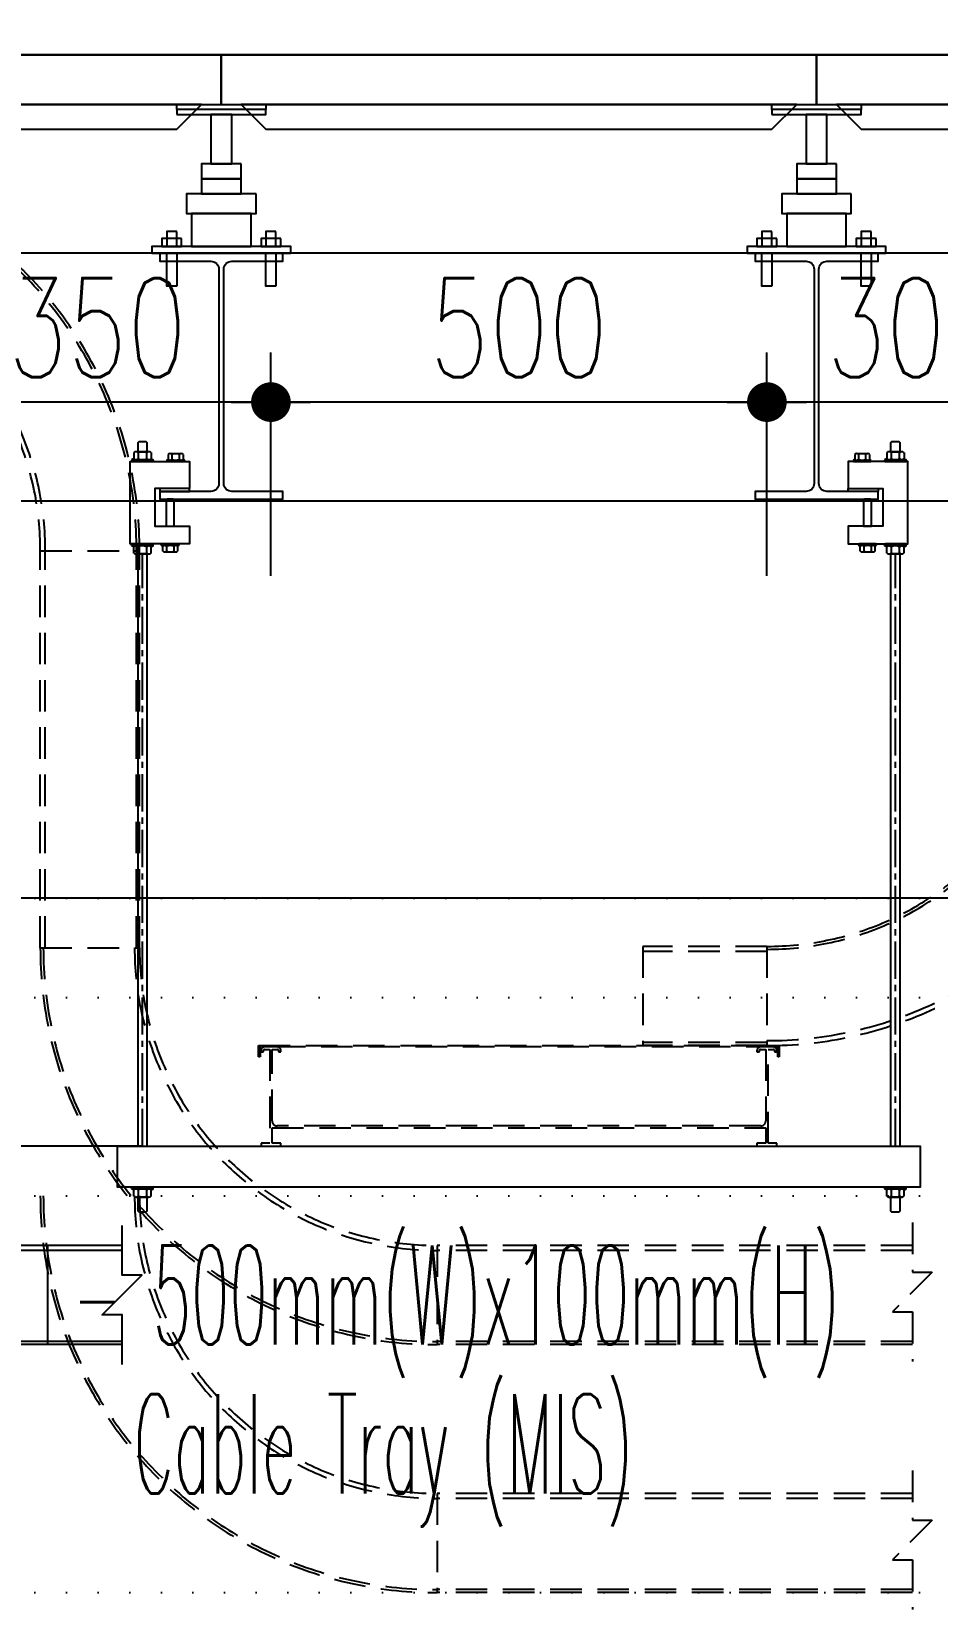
# Model space of a CAD drawing. Header units: millimetres. Extents: x -192235 to 515711, y 45168 to 947868.
# Drawn here: x 107609 to 108522, y 465129 to 466723 of the extents above; entities that cross this region are included whole.
import ezdxf
from ezdxf.enums import TextEntityAlignment as Align

# ---------------------------------------------------------------- set-up
doc = ezdxf.new("R2010")
doc.units = ezdxf.units.MM
doc.header["$LTSCALE"] = 1000
doc.header["$PDMODE"] = 1
for name, pattern in [('CENTER2', [1.125, 0.75, -0.125, 0.125, -0.125]), ('DOT2', [3.175, 0, -3.175]), ('HIDDEN2', [4.7625, 3.175, -1.5875]), ('TPH12-SEC-@20-1$0$CENTERK5', [6.916, 6.667, -0.083, 0.083, -0.083])]:
    doc.linetypes.add(name, pattern=pattern)
for name, color, linetype in [('0-LEVEL LINE', 4, 'DOT2'), ('0-tool', 1, 'Continuous'), ('Hook-up', 130, 'HIDDEN2'), ('M-DIM', 1, 'Continuous'), ('M-PIPE-E11-HV&LV&ELV', 22, 'Continuous'), ('M-TXT', 3, 'Continuous'), ('SM-SEC-Cm$0$SUPPORT', 2, 'Continuous'), ('SUPPORT', 2, 'Continuous'), ('TPH12-SEC-@20-1$0$H-SIN', 252, 'TPH12-SEC-@20-1$0$CENTERK5'), ('TPH12-SEC-@20-1$0$KABE1', 252, 'Continuous'), ('TPH12-SEC-@20-1$0$STEEL-NEDA', 252, 'Continuous'), ('TPH12-SEC-@20-1$0$STEEL3', 252, 'Continuous'), ('YCD-Xfa-Sec-24$0$Raised Floor', 1, 'Continuous')]:
    doc.layers.add(name, color=color, linetype=linetype)
doc.styles.add('aa-txt', font='simplex.shx', dxfattribs={"width": 0.7, "bigfont": 'chineset.shx'})
doc.dimstyles.new('50-DIM', dxfattribs={"dimscale": 50, "dimtxt": 2, "dimasz": 0.8, "dimexe": 1, "dimexo": 1, "dimgap": 0.5, "dimtad": 1, "dimdec": 0, "dimdsep": 46, "dimtxsty": 'aa-txt', "dimblk": 'DOT', "dimcen": 5, "dimclrd": 256, "dimclre": 256, "dimclrt": 256, "dimadec": 0, "dimazin": 0, "dimtfac": 1, "dimtdec": 0, "dimtix": 1, "dimtmove": 2, "dimatfit": 3, "dimldrblk": 'DOT', "dimfxl": 1, "dimtolj": 1, "dimtzin": 0, "dimarcsym": 0})

# ---------------------------------------------------------------- blocks, each defined once
blk = doc.blocks.new('TPH12-SEC-@20-1')
at = {"layer": 'TPH12-SEC-@20-1$0$H-SIN'}
blk.add_line((83854.8, 466700), (201769.6, 466700), dxfattribs=at)
at = {"layer": 'TPH12-SEC-@20-1$0$KABE1'}
for points in [[(108990, 466500), (108990, 466700), (102950, 466700)], [(108990, 466500), (102950, 466500), (102950, 466700)]]:
    blk.add_lwpolyline(points, dxfattribs=at)
at = {"layer": 'TPH12-SEC-@20-1$0$STEEL-NEDA'}
for points in [[(107862, 466500), (107738, 466500), (107738, 466492), (107789.5, 466492, -0.414214), (107797.5, 466484), (107797.5, 466268, -0.414214), (107789.5, 466260), (107738, 466260), (107738, 466252), (107862, 466252), (107862, 466260), (107810.5, 466260, -0.414214), (107802.5, 466268), (107802.5, 466484, -0.414214), (107810.5, 466492), (107862, 466492)], [(108462, 466500), (108338, 466500), (108338, 466492), (108389.5, 466492, -0.414214), (108397.5, 466484), (108397.5, 466268, -0.414214), (108389.5, 466260), (108338, 466260), (108338, 466252), (108462, 466252), (108462, 466260), (108410.5, 466260, -0.414214), (108402.5, 466268), (108402.5, 466484, -0.414214), (108410.5, 466492), (108462, 466492)]]:
    blk.add_lwpolyline(points, format="xyb", close=True, dxfattribs=at)
at = {"layer": 'TPH12-SEC-@20-1$0$STEEL3'}
for p, q in [((115000, 466250), (100550, 466250)), ((115000, 465850), (100700, 465850))]:
    blk.add_line(p, q, dxfattribs=at)
blk = doc.blocks.new('DOT')
at = {"color": 0}
blk.add_line((-1, 0), (1, 0), dxfattribs=at)
at = {"color": 3, "const_width": 0.5}
blk.add_lwpolyline([(-0.25, 0, 1), (0.25, 0, 1)], format="xyb", close=True, dxfattribs=at)
blk = doc.blocks.new('*D246')
at = {"layer": 'DEFPOINTS', "color": 0, "transparency": 16777216}
for p in [(108350, 466350), (108350, 466125), (108650, 466125)]:
    blk.add_point(p, dxfattribs=at)
at = {"layer": 'M-DIM', "lineweight": -2, "transparency": 16777216}
for p, q in [((108350, 466175), (108350, 466400)), ((108650, 466175), (108650, 466400)), ((108610, 466350), (108390, 466350))]:
    blk.add_line(p, q, dxfattribs=at)
at = {"layer": 'M-DIM', "lineweight": -2, "transparency": 16777216, "xscale": 40, "yscale": 40, "zscale": 40, "rotation": 180}
blk.add_blockref('DOT', (108350, 466350), dxfattribs=at)
at = {"layer": 'M-DIM', "lineweight": -2, "transparency": 16777216, "xscale": 40, "yscale": 40, "zscale": 40}
blk.add_blockref('DOT', (108650, 466350), dxfattribs=at)
at = {"layer": 'M-DIM', "transparency": 16777216, "insert": (108500, 466425), "char_height": 100, "attachment_point": 5, "style": 'aa-txt'}
blk.add_mtext('\\A1;300', dxfattribs=at)
blk = doc.blocks.new('_Dot')
at = {"color": 0, "linetype": 'ByBlock', "lineweight": -2}
blk.add_line((-0.5, 0), (-1, 0), dxfattribs=at)
at = {"color": 0, "linetype": 'ByBlock', "const_width": 0.5}
blk.add_lwpolyline([(-0.25, 0, 1), (0.25, 0, 1)], format="xyb", close=True, dxfattribs=at)
blk = doc.blocks.new('Nut-M10')
for p, q in [((-10.9, 1.5), (-10.9, 0.5)), ((-8.7, 2.8), (-10.6, 2)), ((-10.4, 2), (10.4, 2)), ((-10.4, 0), (10.4, 0)), ((-8.7, 9.2), (-8.7, 2.8)), ((6.5, 10), (-6.5, 10)), ((-4.3, 9.2), (-4.3, 2.8)), ((4.3, 2.8), (4.3, 9.2)), ((8.7, 9.2), (8.7, 2.8)), ((8.7, 2.8), (10.6, 2)), ((10.9, 1.5), (10.9, 0.5))]:
    blk.add_line(p, q)
for centre, radius, start, end in [((-10.4, 1.5), 0.5, 90, 180), ((-10.4, 0.5), 0.5, 180, 270), ((-6.5, 6.7), 3.33, 49.441, 130.559), ((-6.5, 5.3), 3.33, 229.441, 310.559), ((0, -2.1), 12.1, 69.065, 110.935), ((0, 14.1), 12.1, 249.065, 290.935), ((6.5, 6.7), 3.33, 49.441, 130.559), ((6.5, 5.3), 3.33, 229.441, 310.559), ((10.4, 1.5), 0.5, 0, 90), ((10.4, 0.5), 0.5, 270, 0)]:
    blk.add_arc(centre, radius, start, end)
blk = doc.blocks.new('Nut-M8')
for p, q in [((-8.9, 1.2), (-8.9, 0.4)), ((-7.5, 2.2), (-8.7, 1.5)), ((-8.5, 1.6), (8.6, 1.6)), ((-8.5, 0), (8.6, 0)), ((-7.5, 7.3), (-7.5, 2.2)), ((5.6, 8), (-5.6, 8)), ((-3.8, 7.3), (-3.8, 2.2)), ((3.8, 2.2), (3.8, 7.3)), ((7.5, 7.3), (7.5, 2.2)), ((7.5, 2.2), (8.7, 1.5)), ((9, 1.2), (9, 0.4))]:
    blk.add_line(p, q)
for centre, radius, start, end in [((-8.5, 1.2), 0.4, 90, 180), ((-8.5, 0.4), 0.4, 180, 270), ((-5.6, 5), 3.03, 51.7868, 128.2132), ((-5.6, 4.6), 3.03, 231.7868, 308.2132), ((0, -3.2), 11.2, 70.3471, 109.6529), ((0, 12.8), 11.2, 250.3471, 289.6529), ((5.6, 5), 3.03, 51.7868, 128.2132), ((5.6, 4.6), 3.03, 231.7868, 308.2132), ((8.6, 1.2), 0.4, 0, 90), ((8.6, 0.4), 0.4, 270, 0)]:
    blk.add_arc(centre, radius, start, end)
blk = doc.blocks.new('HG-S-r')
blk.add_lwpolyline([(0.87, 5), (0.77, 4.9), (0.77, 4), (1.73, 4), (1.73, 4.9), (1.63, 5)], close=True)
blk.add_lwpolyline([(-0.5, 0.3), (0, 0.3), (0, -3.5), (-3.5, -3.5), (-3.5, -5.3), (2.5, -5.3), (2.5, 3), (-3.5, 3), (-3.5, 0.3), (-0.5, 0.3), (-0.5, 0), (-3.5, 0), (-3.5, 0.3)])
at = {"xscale": 0.1, "yscale": 0.1, "zscale": 0.1}
for name, p in [('Nut-M8', (-2.1, 3)), ('Nut-M10', (1.25, 3))]:
    blk.add_blockref(name, p, dxfattribs=at)
at = {"xscale": 0.1, "yscale": 0.1, "zscale": 0.1, "rotation": 180}
for name, p in [('Nut-M8', (-1.55, -5.3)), ('Nut-M10', (1.25, -5.3))]:
    blk.add_blockref(name, p, dxfattribs=at)
blk = doc.blocks.new('HG-S-l')
blk.add_lwpolyline([(-1.63, 5), (-1.73, 4.9), (-1.73, 4), (-0.77, 4), (-0.77, 4.9), (-0.87, 5)], close=True)
blk.add_lwpolyline([(0.5, 0.3), (0, 0.3), (0, -3.5), (3.5, -3.5), (3.5, -5.3), (-2.5, -5.3), (-2.5, 3), (3.5, 3), (3.5, 0.3), (0.5, 0.3), (0.5, 0), (3.5, 0), (3.5, 0.3)])
at = {"xscale": 0.1, "yscale": 0.1, "zscale": 0.1}
for name, p in [('Nut-M10', (-1.25, 3)), ('Nut-M8', (2.1, 3))]:
    blk.add_blockref(name, p, dxfattribs=at)
at = {"xscale": 0.1, "yscale": 0.1, "zscale": 0.1, "rotation": 180}
for name, p in [('Nut-M10', (-1.25, -5.3)), ('Nut-M8', (1.55, -5.3))]:
    blk.add_blockref(name, p, dxfattribs=at)
blk = doc.blocks.new('*D247')
at = {"layer": 'DEFPOINTS', "color": 0, "transparency": 16777216}
for p in [(107850, 466350), (107850, 466125), (108350, 466125)]:
    blk.add_point(p, dxfattribs=at)
at = {"layer": 'M-DIM', "lineweight": -2, "transparency": 16777216}
for p, q in [((107850, 466175), (107850, 466400)), ((108350, 466175), (108350, 466400)), ((108310, 466350), (107890, 466350))]:
    blk.add_line(p, q, dxfattribs=at)
at = {"layer": 'M-DIM', "lineweight": -2, "transparency": 16777216, "xscale": 40, "yscale": 40, "zscale": 40, "rotation": 180}
blk.add_blockref('DOT', (107850, 466350), dxfattribs=at)
at = {"layer": 'M-DIM', "lineweight": -2, "transparency": 16777216, "xscale": 40, "yscale": 40, "zscale": 40}
blk.add_blockref('DOT', (108350, 466350), dxfattribs=at)
at = {"layer": 'M-DIM', "transparency": 16777216, "insert": (108100, 466425), "char_height": 100, "attachment_point": 5, "style": 'aa-txt'}
blk.add_mtext('\\A1;500', dxfattribs=at)
blk = doc.blocks.new('*D248')
at = {"layer": 'DEFPOINTS', "color": 0, "transparency": 16777216}
for p in [(107500, 466350), (107500, 466125), (107850, 466125)]:
    blk.add_point(p, dxfattribs=at)
at = {"layer": 'M-DIM', "lineweight": -2, "transparency": 16777216}
for p, q in [((107500, 466175), (107500, 466400)), ((107850, 466175), (107850, 466400)), ((107810, 466350), (107540, 466350))]:
    blk.add_line(p, q, dxfattribs=at)
at = {"layer": 'M-DIM', "lineweight": -2, "transparency": 16777216, "xscale": 40, "yscale": 40, "zscale": 40, "rotation": 180}
blk.add_blockref('DOT', (107500, 466350), dxfattribs=at)
at = {"layer": 'M-DIM', "lineweight": -2, "transparency": 16777216, "xscale": 40, "yscale": 40, "zscale": 40}
blk.add_blockref('DOT', (107850, 466350), dxfattribs=at)
at = {"layer": 'M-DIM', "transparency": 16777216, "insert": (107675, 466425), "char_height": 100, "attachment_point": 5, "style": 'aa-txt'}
blk.add_mtext('\\A1;350', dxfattribs=at)
blk = doc.blocks.new('*D249')
at = {"layer": 'DEFPOINTS', "color": 0, "transparency": 16777216}
for p in [(107770.5, 465600), (107545.5, 463950), (107770.5, 463950)]:
    blk.add_point(p, dxfattribs=at)
at = {"layer": 'M-DIM', "lineweight": -2, "transparency": 16777216}
for p, q in [((107720.5, 465600), (107495.5, 465600)), ((107545.5, 465560), (107545.5, 463990)), ((107720.5, 463950), (107495.5, 463950))]:
    blk.add_line(p, q, dxfattribs=at)
at = {"layer": 'M-DIM', "lineweight": -2, "transparency": 16777216, "xscale": 40, "yscale": 40, "zscale": 40}
for p, rotation in [((107545.5, 465600), 90), ((107545.5, 463950), 270)]:
    blk.add_blockref('DOT', p, dxfattribs=dict(at, rotation=rotation))
at = {"layer": 'M-DIM', "transparency": 16777216, "insert": (107470.5, 464775), "char_height": 100, "attachment_point": 5, "rotation": 90, "style": 'aa-txt'}
blk.add_mtext('\\A1;1650', dxfattribs=at)
blk = doc.blocks.new('YCD-Xfa-Sec-24')
at = {"layer": 'YCD-Xfa-Sec-24$0$Raised Floor'}
for points in [[(601000, 396700), (601600, 396700), (601600, 396650), (601000, 396650)], [(601600, 396700), (602200, 396700), (602200, 396650), (601600, 396650)], [(601600, 396700), (602200, 396700), (602200, 396650), (601600, 396650)], [(602200, 396700), (602800, 396700), (602800, 396650), (602200, 396650)], [(601555, 396625), (601045, 396625), (601020, 396650), (601580, 396650)], [(601645, 396650), (601555, 396650), (601555, 396645), (601645, 396645)], [(601645, 396650), (601555, 396650), (601555, 396645), (601645, 396645)], [(601645, 396640), (601555, 396640), (601555, 396645), (601645, 396645)], [(601645, 396640), (601555, 396640), (601555, 396645), (601645, 396645)], [(602155, 396625), (601645, 396625), (601620, 396650), (602180, 396650)], [(602155, 396625), (601645, 396625), (601620, 396650), (602180, 396650)], [(602245, 396650), (602155, 396650), (602155, 396645), (602245, 396645)], [(602245, 396640), (602155, 396640), (602155, 396645), (602245, 396645)], [(602755, 396625), (602245, 396625), (602220, 396650), (602780, 396650)], [(601589.5, 396640), (601610.5, 396640), (601610.5, 396590), (601589.5, 396590)], [(601589.5, 396640), (601610.5, 396640), (601610.5, 396590), (601589.5, 396590)], [(602189.5, 396640), (602210.5, 396640), (602210.5, 396590), (602189.5, 396590)], [(601580, 396590), (601620, 396590), (601620, 396575), (601580, 396575)], [(601580, 396590), (601620, 396590), (601620, 396575), (601580, 396575)], [(602180, 396590), (602220, 396590), (602220, 396575), (602180, 396575)], [(601580, 396575), (601620, 396575), (601620, 396560), (601580, 396560)], [(601580, 396575), (601620, 396575), (601620, 396560), (601580, 396560)], [(602180, 396575), (602220, 396575), (602220, 396560), (602180, 396560)], [(601565, 396560), (601635, 396560), (601635, 396540), (601565, 396540)], [(601565, 396560), (601635, 396560), (601635, 396540), (601565, 396540)], [(602165, 396560), (602235, 396560), (602235, 396540), (602165, 396540)], [(601570, 396540), (601630, 396540), (601630, 396507), (601570, 396507)], [(601570, 396540), (601630, 396540), (601630, 396507), (601570, 396507)], [(602170, 396540), (602230, 396540), (602230, 396507), (602170, 396507)], [(601545, 396522), (601555, 396522), (601555, 396507), (601545, 396507)], [(601545, 396522), (601555, 396522), (601555, 396507), (601545, 396507)], [(601645, 396522), (601655, 396522), (601655, 396507), (601645, 396507)], [(601645, 396522), (601655, 396522), (601655, 396507), (601645, 396507)], [(602145, 396522), (602155, 396522), (602155, 396507), (602145, 396507)], [(602245, 396522), (602255, 396522), (602255, 396507), (602245, 396507)], [(601670, 396500), (601530, 396500), (601530, 396507), (601670, 396507)], [(601670, 396500), (601530, 396500), (601530, 396507), (601670, 396507)], [(601540, 396515), (601560, 396515), (601560, 396507), (601540, 396507)], [(601540, 396515), (601560, 396515), (601560, 396507), (601540, 396507)], [(601640, 396515), (601660, 396515), (601660, 396507), (601640, 396507)], [(601640, 396515), (601660, 396515), (601660, 396507), (601640, 396507)], [(602270, 396500), (602130, 396500), (602130, 396507), (602270, 396507)], [(602140, 396515), (602160, 396515), (602160, 396507), (602140, 396507)], [(602240, 396515), (602260, 396515), (602260, 396507), (602240, 396507)], [(601545, 396467), (601555, 396467), (601555, 396500), (601545, 396500)], [(601545, 396467), (601555, 396467), (601555, 396500), (601545, 396500)], [(601645, 396467), (601655, 396467), (601655, 396500), (601645, 396500)], [(601645, 396467), (601655, 396467), (601655, 396500), (601645, 396500)], [(602145, 396467), (602155, 396467), (602155, 396500), (602145, 396500)], [(602245, 396467), (602255, 396467), (602255, 396500), (602245, 396500)]]:
    blk.add_lwpolyline(points, close=True, dxfattribs=at)
blk = doc.blocks.new('A$Cb696fa96')
at = {"layer": 'Hook-up', "ltscale": 0.01}
for p, q in [((300, 817), (400, 817)), ((300, 417), (300, 817)), ((300, 817), (400, 817)), ((305, 417), (305, 817)), ((397, 417), (397, 817)), ((400, 417), (400, 817)), ((300, 417), (400, 417)), ((300, 417), (400, 417)), ((700, 117), (700, 17)), ((1179.1, 117), (700, 117)), ((700, 117), (700, 17)), ((1179.1, 112), (700, 112)), ((1179.1, 20), (700, 20)), ((1179.1, 17), (700, 17))]:
    blk.add_line(p, q, dxfattribs=at)
blk.add_lwpolyline([(1179.1, 140), (1179.1, 90), (1199.1, 90), (1159.1, 50), (1179.1, 50), (1179.1, 0)], dxfattribs=at)
for centre, radius, start, end in [((0, 817), 400, 0, 90), ((0, 817), 397, 0, 90), ((0, 817), 305, 0, 90), ((0, 817), 300, 0, 90), ((700, 417), 400, 180, 270), ((700, 417), 397, 180, 270), ((700, 417), 305, 180, 270), ((700, 417), 300, 180, 270)]:
    blk.add_arc(centre, radius, start, end, dxfattribs=at)

msp = doc.modelspace()

# ---------------------------------------------------------------- block references
msp.add_blockref('TPH12-SEC-@20-1', (0, 0))

# ---------------------------------------------------------------- next in the draw order: linework, layer by layer
at = {"layer": '0-LEVEL LINE', "ltscale": 0.01}
for p, q in [((100000, 465850), (190000, 465850)), ((100000, 465750), (190000, 465750)), ((100000, 465550), (190000, 465550)), ((100000, 465150), (190000, 465150))]:
    msp.add_line(p, q, dxfattribs=at)
at = {"layer": '0-tool'}
msp.add_lwpolyline([(106850, 466700), (108548.50458, 466700), (108548.50458, 469500), (106850, 469500)], close=True, dxfattribs=at)
at = {"layer": 'Hook-up', "ltscale": 0.01}
for p, q in [((107617.54211, 466200), (107717.54211, 466200)), ((107617.54211, 466200), (107717.54211, 466200)), ((108350, 465801.4), (108225, 465801.4)), ((108225, 465801.4), (108225, 465701.4)), ((108350, 465796.4), (108225, 465796.4)), ((108350, 465801.4), (108350, 465701.4)), ((108350, 465704.4), (108225, 465704.4)), ((108350, 465701.4), (108225, 465701.4)), ((108017.54211, 465250), (108017.54211, 465150)), ((108496.67755, 465250), (108017.54211, 465250)), ((108017.54211, 465250), (108017.54211, 465150)), ((108496.67755, 465245), (108017.54211, 465245)), ((108496.67755, 465153), (108017.54211, 465153)), ((108496.67755, 465150), (108017.54211, 465150))]:
    msp.add_line(p, q, dxfattribs=at)
msp.add_lwpolyline([(107839, 465700), (107839, 465690), (107837.6, 465690), (107837.6, 465701.4), (108362.4, 465701.4), (108362.4, 465690), (108361, 465690), (108361, 465700)], close=True, dxfattribs=at)
msp.add_lwpolyline([(107851.2, 465618.4), (108348.8, 465618.4), (108348.8, 465603), (108340, 465603), (108340, 465600), (108360, 465600), (108360, 465603), (108351.2, 465603), (108351.2, 465697.6), (108356.6, 465697.6, -0.4142135624), (108357.6, 465696.6), (108357.6, 465695), (108360, 465695), (108360, 465696.6, 0.4142135624), (108356.6, 465700), (108343.4, 465700, 0.4142135624), (108340, 465696.6), (108340, 465695), (108342.4, 465695), (108342.4, 465696.6, -0.4142135624), (108343.4, 465697.6), (108348.8, 465697.6), (108348.8, 465625.4, -0.4142135624), (108343.8, 465620.4), (107856.2, 465620.4, -0.4142135624), (107851.2, 465625.4), (107851.2, 465697.6), (107856.6, 465697.6, -0.4142135624), (107857.6, 465696.6), (107857.6, 465695), (107860, 465695), (107860, 465696.6, 0.4142135624), (107856.6, 465700), (107843.4, 465700, 0.4142135624), (107840, 465696.6), (107840, 465695), (107842.4, 465695), (107842.4, 465696.6, -0.4142135624), (107843.4, 465697.6), (107848.8, 465697.6), (107848.8, 465603), (107840, 465603), (107840, 465600), (107860, 465600), (107860, 465603), (107851.2, 465603)], format="xyb", close=True, dxfattribs=at)
msp.add_lwpolyline([(108496.67755, 465273), (108496.67755, 465223), (108516.67755, 465223), (108476.67755, 465183), (108496.67755, 465183), (108496.67755, 465133)], dxfattribs=at)
for centre, radius, start, end in [((107317.54211, 466200), 400, 0, 90), ((107317.54211, 466200), 397, 0, 90), ((107317.54211, 466200), 305, 0, 90), ((107317.54211, 466200), 300, 0, 90), ((108350, 466101.4), 300, 270, 0), ((108350, 466101.4), 400, 270, 0), ((108350, 466101.4), 395, 270, 0), ((108350, 466101.4), 303, 270, 0), ((108017.54211, 465550), 400, 180, 270), ((108017.54211, 465550), 397, 180, 270), ((108017.54211, 465550), 305, 180, 270), ((108017.54211, 465550), 300, 180, 270)]:
    msp.add_arc(centre, radius, start, end, dxfattribs=at)
at = {"layer": 'M-PIPE-E11-HV&LV&ELV', "ltscale": 0.01}
for p, q in [((107700, 465500), (107500, 465500)), ((107700, 465495), (107500, 465495)), ((107625, 465400), (107625, 465500)), ((107700, 465403), (107500, 465403)), ((107700, 465400), (107500, 465400))]:
    msp.add_line(p, q, dxfattribs=at)
msp.add_lwpolyline([(107700, 465380), (107700, 465430), (107680, 465430), (107720, 465470), (107700, 465470), (107700, 465520)], dxfattribs=at)
at = {"layer": 'SM-SEC-Cm$0$SUPPORT'}
for points in [[(107715.7375, 465600), (107725.2625, 465600), (107725.2625, 466197), (107715.7375, 466197)], [(108474.7375, 465600), (108484.2625, 465600), (108484.2625, 466197), (108474.7375, 466197)]]:
    msp.add_lwpolyline(points, close=True, dxfattribs=at)
at = {"layer": 'SUPPORT', "linetype": 'CENTER2', "ltscale": 0.05}
for p, q in [((107720.5, 465600), (107720.5, 466197)), ((108479.5, 465600), (108479.5, 466197))]:
    msp.add_line(p, q, dxfattribs=at)
at = {"layer": 'SUPPORT'}
for points in [[(107745.53025, 466252), (107744.53025, 466251), (107744.53025, 466225), (107752.46975, 466225), (107752.46975, 466251), (107751.46975, 466252)], [(108448.53025, 466252), (108447.53025, 466251), (108447.53025, 466225), (108455.46975, 466225), (108455.46975, 466251), (108454.46975, 466252)], [(107695.5, 465600), (108504.5, 465600), (108504.5, 465558.725), (107695.5, 465558.725)], [(107724.2625, 465533.725), (107725.2625, 465534.725), (107725.2625, 465548.725), (107715.7375, 465548.725), (107715.7375, 465534.725), (107716.7375, 465533.725)], [(108483.2625, 465533.725), (108484.2625, 465534.725), (108484.2625, 465548.725), (108474.7375, 465548.725), (108474.7375, 465534.725), (108475.7375, 465533.725)]]:
    msp.add_lwpolyline(points, close=True, dxfattribs=at)

# ---------------------------------------------------------------- next in the draw order: block references
at = {"xscale": -1}
msp.add_blockref('YCD-Xfa-Sec-24', (710000, 70000), dxfattribs=at)
msp.add_blockref('A$Cb696fa96', (107317.54211, 465383))
at = {"layer": 'SUPPORT', "xscale": 10, "yscale": 10, "zscale": 10}
for name, p in [('HG-S-l', (107733, 466260)), ('HG-S-r', (108467, 466260))]:
    msp.add_blockref(name, p, dxfattribs=at)
at = {"layer": 'SUPPORT', "rotation": 180}
for p in [(107720.5, 465558.725), (108479.5, 465558.725)]:
    msp.add_blockref('Nut-M10', p, dxfattribs=at)

# ---------------------------------------------------------------- next in the draw order: texts
at = {"layer": 'M-TXT', "style": 'aa-txt', "width": 0.45}
for s, p in [('- 500mm(W)x100mm(H)', (107650, 465450)), ('  Cable Tray (MIS)', (107650, 465300))]:
    msp.add_text(s, height=100, dxfattribs=at).set_placement(p, align=Align.MIDDLE_LEFT)

# ---------------------------------------------------------------- next in the draw order: dimensions: what is measured, and where the dimension line sits
at = {"layer": 'M-DIM'}
for base, p1, p2, picture, middle in [((107500, 466350), (107850, 466125), (107500, 466125), '*D248', (107675, 466425)), ((107850, 466350), (108350, 466125), (107850, 466125), '*D247', (108100, 466425)), ((108350, 466350), (108650, 466125), (108350, 466125), '*D246', (108500, 466425))]:
    dim = msp.add_linear_dim(base=base, p1=p1, p2=p2, dimstyle='50-DIM', dxfattribs=at)
    dim.commit()
    dim.dimension.update_dxf_attribs({"geometry": picture, "text_midpoint": middle})
dim = msp.add_linear_dim(base=(107545.5, 463950), p1=(107770.5, 465600), p2=(107770.5, 463950), angle=90, dimstyle='50-DIM', dxfattribs=at)
dim.commit()
dim.dimension.update_dxf_attribs({"geometry": '*D249', "text_midpoint": (107470.5, 464775)})

doc.saveas('drawing.dxf')
